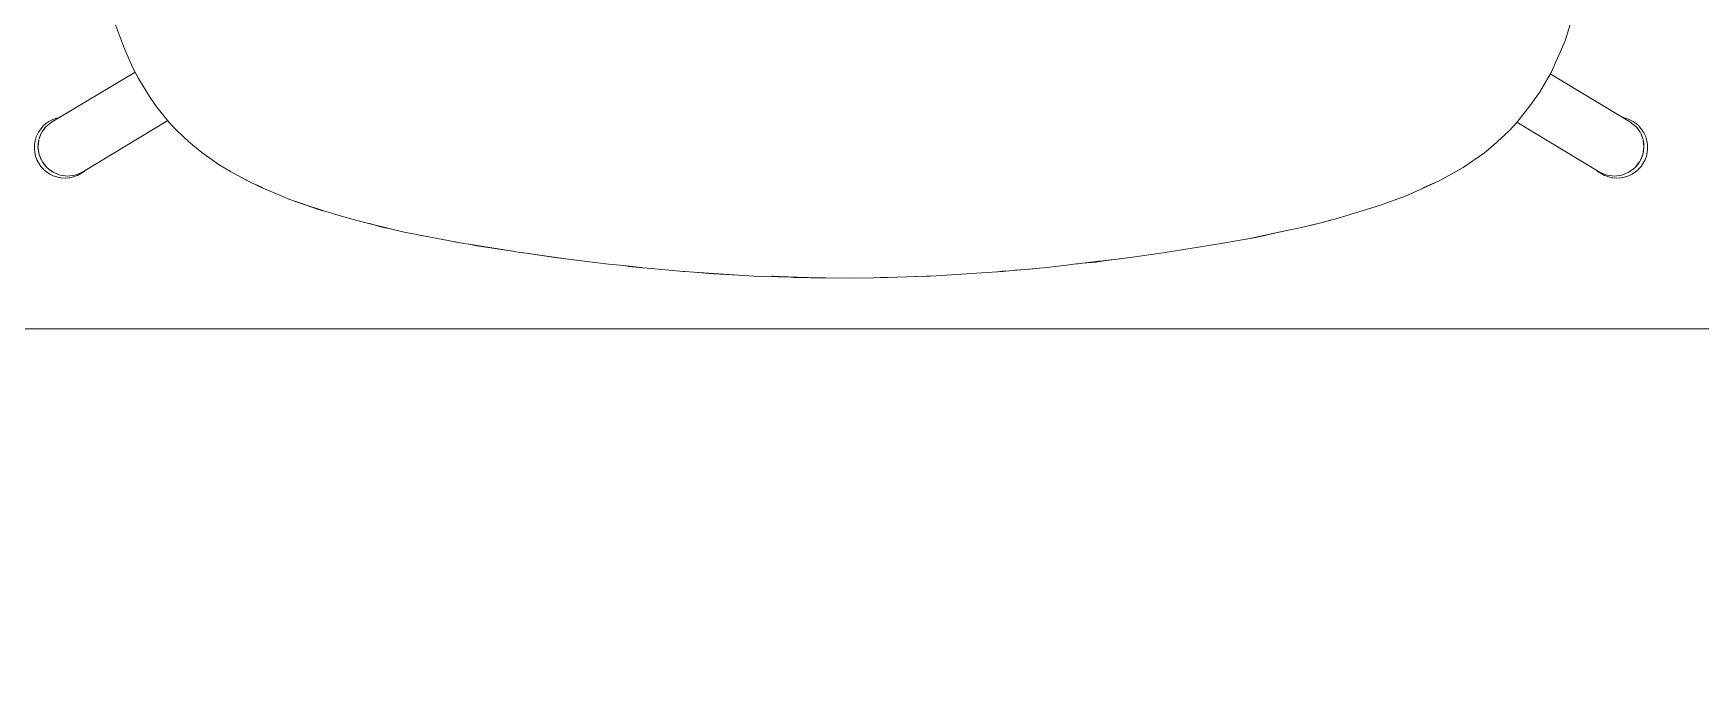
# Model space of a CAD drawing. Header units: millimetres. Extents: x 7998 to 72132, y -12523 to 5591.
# Drawn here: x 65279.8 to 65351.1, y -9574.1 to -9545.9 of the extents above; entities that cross this region are included whole.
import ezdxf

# ---------------------------------------------------------------- set-up
doc = ezdxf.new("R2010")
doc.units = ezdxf.units.MM
doc.layers.add('Xray_Furniture Temporary', color=23, linetype='Continuous', lineweight=15)

msp = doc.modelspace()

# ---------------------------------------------------------------- linework, layer by layer
at = {"layer": 'Xray_Furniture Temporary', "lineweight": 0}
for p, q in [((65283.688, -9546.6), (65283.295, -9545.58)), ((65345.328, -9546.261), (65345.648, -9545.238)), ((65345.328, -9546.261), (65344.73, -9547.617)), ((65283.688, -9546.6), (65284.05, -9547.442)), ((65280.564, -9549.744), (65284.133, -9547.6)), ((65284.28, -9547.877), (65284.05, -9547.442)), ((65344.73, -9547.617), (65344.229, -9548.477)), ((65348.123, -9549.744), (65344.692, -9547.682)), ((65284.28, -9547.877), (65284.749, -9548.653)), ((65343.824, -9549.039), (65344.229, -9548.477)), ((65284.749, -9548.653), (65285.029, -9549.045)), ((65285.029, -9549.045), (65285.596, -9549.753)), ((65343.824, -9549.039), (65343.269, -9549.753)), ((65280.177, -9549.938), (65280.071, -9550.067)), ((65280.128, -9550.194), (65280.316, -9549.939)), ((65280.193, -9549.922), (65280.177, -9549.938)), ((65280.315, -9549.809), (65280.193, -9549.922)), ((65280.276, -9549.993), (65280.203, -9550.081)), ((65280.45, -9549.713), (65280.315, -9549.809)), ((65280.316, -9549.939), (65280.382, -9549.887)), ((65280.382, -9549.887), (65280.416, -9549.855)), ((65280.416, -9549.855), (65280.403, -9549.87)), ((65280.48, -9549.81), (65280.416, -9549.855)), ((65280.416, -9549.855), (65280.436, -9549.845)), ((65280.416, -9549.855), (65280.418, -9549.859)), ((65280.468, -9549.703), (65280.45, -9549.713)), ((65280.616, -9549.627), (65280.468, -9549.703)), ((65280.48, -9549.81), (65280.564, -9549.744)), ((65280.772, -9549.571), (65280.616, -9549.627)), ((65280.787, -9549.567), (65280.772, -9549.571)), ((65280.787, -9549.567), (65280.899, -9549.543)), ((65281.852, -9551.893), (65285.537, -9549.679)), ((65285.929, -9550.101), (65285.596, -9549.753)), ((65343.269, -9549.753), (65342.939, -9550.115)), ((65346.836, -9551.893), (65343.271, -9549.751)), ((65347.901, -9549.567), (65347.789, -9549.543)), ((65347.901, -9549.567), (65347.916, -9549.571)), ((65347.916, -9549.571), (65348.072, -9549.627)), ((65348.072, -9549.627), (65348.22, -9549.703)), ((65348.207, -9549.81), (65348.123, -9549.744)), ((65348.207, -9549.81), (65348.272, -9549.855)), ((65348.22, -9549.703), (65348.237, -9549.713)), ((65348.237, -9549.713), (65348.373, -9549.809)), ((65348.272, -9549.855), (65348.252, -9549.845)), ((65348.272, -9549.855), (65348.27, -9549.859)), ((65348.306, -9549.887), (65348.272, -9549.855)), ((65348.272, -9549.855), (65348.284, -9549.87)), ((65348.372, -9549.939), (65348.306, -9549.887)), ((65348.56, -9550.194), (65348.372, -9549.939)), ((65348.373, -9549.809), (65348.495, -9549.922)), ((65348.411, -9549.993), (65348.484, -9550.081)), ((65348.495, -9549.922), (65348.511, -9549.938)), ((65348.511, -9549.938), (65348.616, -9550.067)), ((65279.832, -9550.701), (65279.826, -9550.868)), ((65279.859, -9550.537), (65279.832, -9550.701)), ((65279.906, -9550.379), (65279.859, -9550.537)), ((65279.973, -9550.228), (65279.906, -9550.379)), ((65279.984, -9550.208), (65279.973, -9550.228)), ((65279.982, -9550.807), (65280.012, -9550.507)), ((65279.987, -9550.663), (65279.982, -9550.807)), ((65279.984, -9550.208), (65280.071, -9550.067)), ((65280.012, -9550.507), (65279.987, -9550.663)), ((65279.987, -9550.663), (65280.002, -9550.61)), ((65279.987, -9550.663), (65279.991, -9550.716)), ((65279.996, -9550.664), (65279.987, -9550.663)), ((65280.012, -9550.507), (65280.014, -9550.491)), ((65280.026, -9550.46), (65280.118, -9550.22)), ((65280.026, -9550.46), (65280.057, -9550.356)), ((65280.057, -9550.356), (65280.05, -9550.398)), ((65280.118, -9550.22), (65280.057, -9550.356)), ((65280.057, -9550.356), (65280.081, -9550.316)), ((65280.057, -9550.356), (65280.065, -9550.359)), ((65280.203, -9550.081), (65280.161, -9550.149)), ((65280.203, -9550.081), (65280.19, -9550.11)), ((65280.203, -9550.081), (65280.229, -9550.057)), ((65280.206, -9550.083), (65280.203, -9550.081)), ((65286.436, -9550.586), (65285.929, -9550.101)), ((65286.997, -9551.049), (65286.436, -9550.586)), ((65342.939, -9550.115), (65342.267, -9550.736)), ((65348.484, -9550.081), (65348.459, -9550.057)), ((65348.481, -9550.083), (65348.484, -9550.081)), ((65348.484, -9550.081), (65348.526, -9550.149)), ((65348.484, -9550.081), (65348.498, -9550.11)), ((65348.57, -9550.22), (65348.631, -9550.356)), ((65348.662, -9550.46), (65348.57, -9550.22)), ((65348.631, -9550.356), (65348.607, -9550.316)), ((65348.704, -9550.208), (65348.616, -9550.067)), ((65348.631, -9550.356), (65348.623, -9550.359)), ((65348.662, -9550.46), (65348.631, -9550.356)), ((65348.631, -9550.356), (65348.638, -9550.398)), ((65348.676, -9550.507), (65348.674, -9550.491)), ((65348.676, -9550.507), (65348.701, -9550.663)), ((65348.706, -9550.807), (65348.676, -9550.507)), ((65348.701, -9550.663), (65348.686, -9550.61)), ((65348.691, -9550.664), (65348.701, -9550.663)), ((65348.701, -9550.663), (65348.697, -9550.716)), ((65348.701, -9550.663), (65348.706, -9550.807)), ((65348.704, -9550.208), (65348.715, -9550.228)), ((65348.715, -9550.228), (65348.782, -9550.379)), ((65348.782, -9550.379), (65348.829, -9550.537)), ((65348.829, -9550.537), (65348.856, -9550.701)), ((65348.856, -9550.701), (65348.861, -9550.868)), ((65279.826, -9550.868), (65279.828, -9550.881)), ((65279.844, -9551.043), (65279.828, -9550.881)), ((65279.88, -9551.203), (65279.844, -9551.043)), ((65279.88, -9551.203), (65279.937, -9551.357)), ((65279.937, -9551.357), (65280.012, -9551.502)), ((65279.981, -9550.811), (65279.982, -9550.807)), ((65279.981, -9550.811), (65279.981, -9550.821)), ((65279.981, -9550.821), (65279.997, -9550.979)), ((65280.032, -9551.131), (65279.981, -9550.821)), ((65279.997, -9550.979), (65279.998, -9550.917)), ((65279.997, -9550.979), (65280.008, -9550.977)), ((65280.032, -9551.131), (65279.997, -9550.979)), ((65279.997, -9550.979), (65280.017, -9551.035)), ((65280.032, -9551.131), (65280.087, -9551.284)), ((65280.16, -9551.425), (65280.032, -9551.131)), ((65280.087, -9551.284), (65280.073, -9551.225)), ((65280.097, -9551.279), (65280.087, -9551.284)), ((65280.087, -9551.284), (65280.16, -9551.425)), ((65280.087, -9551.284), (65280.121, -9551.333)), ((65286.997, -9551.049), (65287.738, -9551.573)), ((65341.879, -9551.052), (65340.961, -9551.69)), ((65342.267, -9550.736), (65341.879, -9551.052)), ((65348.527, -9551.425), (65348.656, -9551.131)), ((65348.601, -9551.284), (65348.527, -9551.425)), ((65348.601, -9551.284), (65348.567, -9551.333)), ((65348.591, -9551.279), (65348.601, -9551.284)), ((65348.656, -9551.131), (65348.601, -9551.284)), ((65348.601, -9551.284), (65348.615, -9551.225)), ((65348.656, -9551.131), (65348.706, -9550.821)), ((65348.656, -9551.131), (65348.691, -9550.979)), ((65348.691, -9550.979), (65348.671, -9551.035)), ((65348.751, -9551.357), (65348.676, -9551.502)), ((65348.691, -9550.979), (65348.68, -9550.977)), ((65348.691, -9550.979), (65348.69, -9550.917)), ((65348.706, -9550.821), (65348.691, -9550.979)), ((65348.706, -9550.811), (65348.706, -9550.807)), ((65348.706, -9550.811), (65348.706, -9550.821)), ((65348.807, -9551.203), (65348.751, -9551.357)), ((65348.807, -9551.203), (65348.844, -9551.043)), ((65348.844, -9551.043), (65348.86, -9550.881)), ((65348.861, -9550.868), (65348.86, -9550.881)), ((65280.012, -9551.502), (65280.105, -9551.637)), ((65280.215, -9551.758), (65280.105, -9551.637)), ((65280.163, -9551.43), (65280.16, -9551.425)), ((65280.169, -9551.437), (65280.251, -9551.556)), ((65280.365, -9551.688), (65280.169, -9551.437)), ((65280.222, -9551.765), (65280.215, -9551.758)), ((65280.222, -9551.765), (65280.349, -9551.874)), ((65280.251, -9551.556), (65280.228, -9551.513)), ((65280.251, -9551.556), (65280.258, -9551.551)), ((65280.336, -9551.65), (65280.251, -9551.556)), ((65280.251, -9551.556), (65280.286, -9551.587)), ((65280.349, -9551.874), (65280.488, -9551.966)), ((65280.434, -9551.74), (65280.365, -9551.688)), ((65280.434, -9551.74), (65280.478, -9551.778)), ((65280.478, -9551.778), (65280.465, -9551.763)), ((65280.48, -9551.775), (65280.478, -9551.778)), ((65280.478, -9551.778), (65280.52, -9551.805)), ((65280.478, -9551.778), (65280.494, -9551.786)), ((65280.488, -9551.966), (65280.637, -9552.038)), ((65280.625, -9551.886), (65280.52, -9551.805)), ((65280.924, -9552.011), (65280.625, -9551.886)), ((65280.637, -9552.038), (65280.794, -9552.09)), ((65280.815, -9552.094), (65280.794, -9552.09)), ((65280.815, -9552.094), (65280.955, -9552.122)), ((65281.243, -9552.055), (65280.924, -9552.011)), ((65280.979, -9552.126), (65280.955, -9552.122)), ((65281.144, -9552.136), (65280.979, -9552.126)), ((65281.31, -9552.123), (65281.144, -9552.136)), ((65281.559, -9552.015), (65281.243, -9552.055)), ((65281.333, -9552.12), (65281.31, -9552.123)), ((65281.333, -9552.12), (65281.495, -9552.085)), ((65281.652, -9552.029), (65281.495, -9552.085)), ((65281.852, -9551.893), (65281.559, -9552.015)), ((65281.652, -9552.029), (65281.671, -9552.021)), ((65281.671, -9552.021), (65281.818, -9551.945)), ((65281.818, -9551.945), (65281.954, -9551.849)), ((65281.954, -9551.849), (65281.965, -9551.839)), ((65282.01, -9551.797), (65281.965, -9551.839)), ((65287.738, -9551.573), (65288.222, -9551.857)), ((65288.876, -9552.212), (65288.222, -9551.857)), ((65339.973, -9552.237), (65340.961, -9551.69)), ((65346.677, -9551.797), (65346.722, -9551.839)), ((65346.734, -9551.849), (65346.722, -9551.839)), ((65346.87, -9551.945), (65346.734, -9551.849)), ((65346.836, -9551.893), (65347.128, -9552.015)), ((65347.017, -9552.021), (65346.87, -9551.945)), ((65347.036, -9552.029), (65347.017, -9552.021)), ((65347.036, -9552.029), (65347.192, -9552.085)), ((65347.128, -9552.015), (65347.445, -9552.055)), ((65347.355, -9552.12), (65347.192, -9552.085)), ((65347.355, -9552.12), (65347.378, -9552.123)), ((65347.378, -9552.123), (65347.543, -9552.136)), ((65347.445, -9552.055), (65347.763, -9552.011)), ((65347.543, -9552.136), (65347.709, -9552.126)), ((65347.709, -9552.126), (65347.732, -9552.122)), ((65347.873, -9552.094), (65347.732, -9552.122)), ((65347.763, -9552.011), (65348.063, -9551.886)), ((65347.873, -9552.094), (65347.894, -9552.09)), ((65348.051, -9552.038), (65347.894, -9552.09)), ((65348.2, -9551.966), (65348.051, -9552.038)), ((65348.063, -9551.886), (65348.168, -9551.805)), ((65348.21, -9551.778), (65348.168, -9551.805)), ((65348.21, -9551.778), (65348.193, -9551.786)), ((65348.339, -9551.874), (65348.2, -9551.966)), ((65348.208, -9551.775), (65348.21, -9551.778)), ((65348.254, -9551.74), (65348.21, -9551.778)), ((65348.21, -9551.778), (65348.223, -9551.763)), ((65348.254, -9551.74), (65348.322, -9551.688)), ((65348.322, -9551.688), (65348.519, -9551.437)), ((65348.465, -9551.765), (65348.339, -9551.874)), ((65348.352, -9551.65), (65348.437, -9551.556)), ((65348.437, -9551.556), (65348.402, -9551.587)), ((65348.437, -9551.556), (65348.43, -9551.551)), ((65348.519, -9551.437), (65348.437, -9551.556)), ((65348.437, -9551.556), (65348.46, -9551.513)), ((65348.465, -9551.765), (65348.473, -9551.758)), ((65348.473, -9551.758), (65348.582, -9551.637)), ((65348.525, -9551.43), (65348.527, -9551.425)), ((65348.676, -9551.502), (65348.582, -9551.637)), ((65288.876, -9552.212), (65288.881, -9552.215)), ((65288.892, -9552.219), (65288.881, -9552.215)), ((65288.892, -9552.219), (65288.904, -9552.225)), ((65289.025, -9552.297), (65288.904, -9552.225)), ((65289.603, -9552.563), (65289.025, -9552.297)), ((65289.327, -9552.43), (65289.312, -9552.423)), ((65289.327, -9552.43), (65289.607, -9552.553)), ((65290.231, -9552.833), (65289.603, -9552.563)), ((65290.231, -9552.833), (65290.482, -9552.944)), ((65338.531, -9552.891), (65339.259, -9552.566)), ((65339.256, -9552.555), (65339.672, -9552.368)), ((65339.973, -9552.237), (65339.259, -9552.566)), ((65339.743, -9552.337), (65339.672, -9552.368)), ((65290.54, -9552.965), (65290.482, -9552.944)), ((65290.688, -9553.028), (65290.54, -9552.965)), ((65290.712, -9553.036), (65290.688, -9553.028)), ((65292.064, -9553.507), (65290.712, -9553.036)), ((65290.712, -9553.036), (65291.4, -9553.27)), ((65291.424, -9553.279), (65291.4, -9553.27)), ((65291.424, -9553.279), (65292.251, -9553.56)), ((65292.251, -9553.56), (65292.064, -9553.507)), ((65292.727, -9553.7), (65292.251, -9553.56)), ((65337.394, -9553.317), (65335.764, -9553.817)), ((65338.531, -9552.891), (65337.394, -9553.317)), ((65293.567, -9553.941), (65292.727, -9553.7)), ((65293.567, -9553.941), (65293.798, -9553.997)), ((65293.798, -9553.997), (65295.122, -9554.326)), ((65294.16, -9554.087), (65294.163, -9554.088)), ((65294.163, -9554.088), (65294.22, -9554.102)), ((65294.22, -9554.102), (65294.659, -9554.226)), ((65294.659, -9554.226), (65294.972, -9554.289)), ((65334.11, -9554.239), (65333.558, -9554.356)), ((65334.878, -9554.058), (65334.11, -9554.239)), ((65334.878, -9554.058), (65334.414, -9554.161)), ((65335.348, -9553.929), (65334.878, -9554.058)), ((65334.878, -9554.058), (65335.257, -9553.947)), ((65335.089, -9553.989), (65335.196, -9553.965)), ((65335.257, -9553.947), (65335.348, -9553.929)), ((65335.348, -9553.929), (65335.479, -9553.89)), ((65335.764, -9553.817), (65335.479, -9553.89)), ((65295.645, -9554.447), (65295.122, -9554.326)), ((65295.645, -9554.447), (65298.208, -9554.937)), ((65297.802, -9554.86), (65297.838, -9554.867)), ((65297.851, -9554.869), (65297.838, -9554.867)), ((65298.208, -9554.937), (65298.418, -9554.97)), ((65298.418, -9554.97), (65298.766, -9555.036)), ((65298.418, -9554.97), (65300.301, -9555.267)), ((65330.614, -9554.941), (65328.127, -9555.339)), ((65330.614, -9554.941), (65332.086, -9554.678)), ((65330.614, -9554.941), (65331.844, -9554.716)), ((65331.844, -9554.716), (65333.479, -9554.372)), ((65332.491, -9554.589), (65332.086, -9554.678)), ((65332.491, -9554.589), (65332.537, -9554.581)), ((65332.537, -9554.581), (65332.655, -9554.553)), ((65333.479, -9554.372), (65332.655, -9554.553)), ((65333.558, -9554.356), (65333.479, -9554.372)), ((65298.766, -9555.036), (65300.301, -9555.267)), ((65300.603, -9555.316), (65300.301, -9555.267)), ((65300.734, -9555.333), (65300.603, -9555.316)), ((65300.734, -9555.333), (65300.765, -9555.337)), ((65300.765, -9555.337), (65302.562, -9555.59)), ((65300.765, -9555.337), (65302.115, -9555.541)), ((65302.562, -9555.59), (65302.115, -9555.541)), ((65304.388, -9555.816), (65302.562, -9555.59)), ((65325.245, -9555.729), (65325.589, -9555.678)), ((65325.384, -9555.699), (65325.253, -9555.713)), ((65325.384, -9555.699), (65325.545, -9555.678)), ((65325.718, -9555.659), (65325.545, -9555.678)), ((65325.545, -9555.678), (65325.589, -9555.678)), ((65325.609, -9555.678), (65325.589, -9555.678)), ((65325.609, -9555.678), (65325.655, -9555.671)), ((65325.655, -9555.671), (65325.811, -9555.655)), ((65325.718, -9555.659), (65325.655, -9555.671)), ((65325.718, -9555.659), (65325.764, -9555.652)), ((65325.883, -9555.639), (65325.764, -9555.652)), ((65325.883, -9555.639), (65325.811, -9555.655)), ((65325.927, -9555.633), (65325.883, -9555.639)), ((65326.061, -9555.618), (65325.927, -9555.633)), ((65326.079, -9555.615), (65326.061, -9555.618)), ((65326.253, -9555.595), (65326.079, -9555.615)), ((65326.259, -9555.594), (65326.253, -9555.595)), ((65326.299, -9555.589), (65326.259, -9555.594)), ((65328.127, -9555.339), (65326.299, -9555.589)), ((65304.892, -9555.869), (65304.388, -9555.816)), ((65305.238, -9555.913), (65304.892, -9555.869)), ((65305.804, -9555.966), (65304.892, -9555.869)), ((65305.253, -9555.918), (65305.238, -9555.913)), ((65305.253, -9555.918), (65305.878, -9555.972)), ((65306.215, -9556.008), (65305.878, -9555.972)), ((65306.215, -9556.008), (65307.127, -9556.093)), ((65307.454, -9556.119), (65307.127, -9556.093)), ((65307.588, -9556.131), (65307.454, -9556.119)), ((65307.668, -9556.136), (65307.588, -9556.131)), ((65308.041, -9556.165), (65307.668, -9556.136)), ((65308.041, -9556.165), (65308.885, -9556.231)), ((65308.041, -9556.165), (65310.616, -9556.331)), ((65308.885, -9556.231), (65309.945, -9556.288)), ((65312.194, -9556.382), (65310.616, -9556.331)), ((65311.433, -9556.34), (65311.381, -9556.34)), ((65312.194, -9556.382), (65311.433, -9556.34)), ((65311.691, -9556.343), (65312.878, -9556.39)), ((65312.316, -9556.388), (65312.207, -9556.382)), ((65312.316, -9556.388), (65312.845, -9556.389)), ((65312.605, -9556.395), (65312.397, -9556.388)), ((65313.491, -9556.415), (65312.605, -9556.395)), ((65312.605, -9556.395), (65314.772, -9556.423)), ((65312.878, -9556.39), (65312.946, -9556.389)), ((65313.941, -9556.412), (65313.491, -9556.415)), ((65314.772, -9556.423), (65315.734, -9556.403)), ((65316.042, -9556.394), (65315.734, -9556.403)), ((65316.042, -9556.394), (65316.344, -9556.394)), ((65316.74, -9556.376), (65316.072, -9556.394)), ((65316.643, -9556.378), (65316.344, -9556.394)), ((65316.751, -9556.373), (65316.74, -9556.376)), ((65318.413, -9556.324), (65316.751, -9556.373)), ((65317.997, -9556.342), (65317.538, -9556.349)), ((65317.997, -9556.342), (65318.155, -9556.331)), ((65320.819, -9556.165), (65318.413, -9556.324)), ((65320.819, -9556.165), (65321.022, -9556.148)), ((65321.049, -9556.146), (65321.022, -9556.148)), ((65321.142, -9556.141), (65321.049, -9556.146)), ((65321.258, -9556.129), (65321.142, -9556.141)), ((65321.273, -9556.128), (65321.258, -9556.129)), ((65321.404, -9556.115), (65321.273, -9556.128)), ((65323.161, -9555.96), (65321.404, -9556.115)), ((65321.806, -9556.079), (65322.393, -9556.039)), ((65322.393, -9556.039), (65322.852, -9555.987)), ((65323.161, -9555.96), (65324.22, -9555.835)), ((65324.294, -9555.827), (65324.22, -9555.835)), ((65324.407, -9555.813), (65324.294, -9555.827)), ((65324.436, -9555.809), (65324.407, -9555.813)), ((65324.477, -9555.806), (65324.436, -9555.809)), ((65324.679, -9555.782), (65324.477, -9555.806)), ((65324.679, -9555.782), (65325.253, -9555.713)), ((65325.245, -9555.729), (65324.679, -9555.782))]:
    msp.add_line(p, q, dxfattribs=at)
at = {"layer": 'Xray_Furniture Temporary', "linetype": 'Continuous', "lineweight": 0}
msp.add_lwpolyline([(65197.541, -9558.584), (65427.541, -9558.584, -0.414214), (65432.541, -9563.584), (65432.541, -9673.584, -0.414214), (65427.541, -9678.584), (65197.541, -9678.584, -0.414214), (65192.541, -9673.584), (65192.541, -9563.584, -0.414214)], format="xyb", close=True, dxfattribs=at)

doc.saveas('drawing.dxf')
